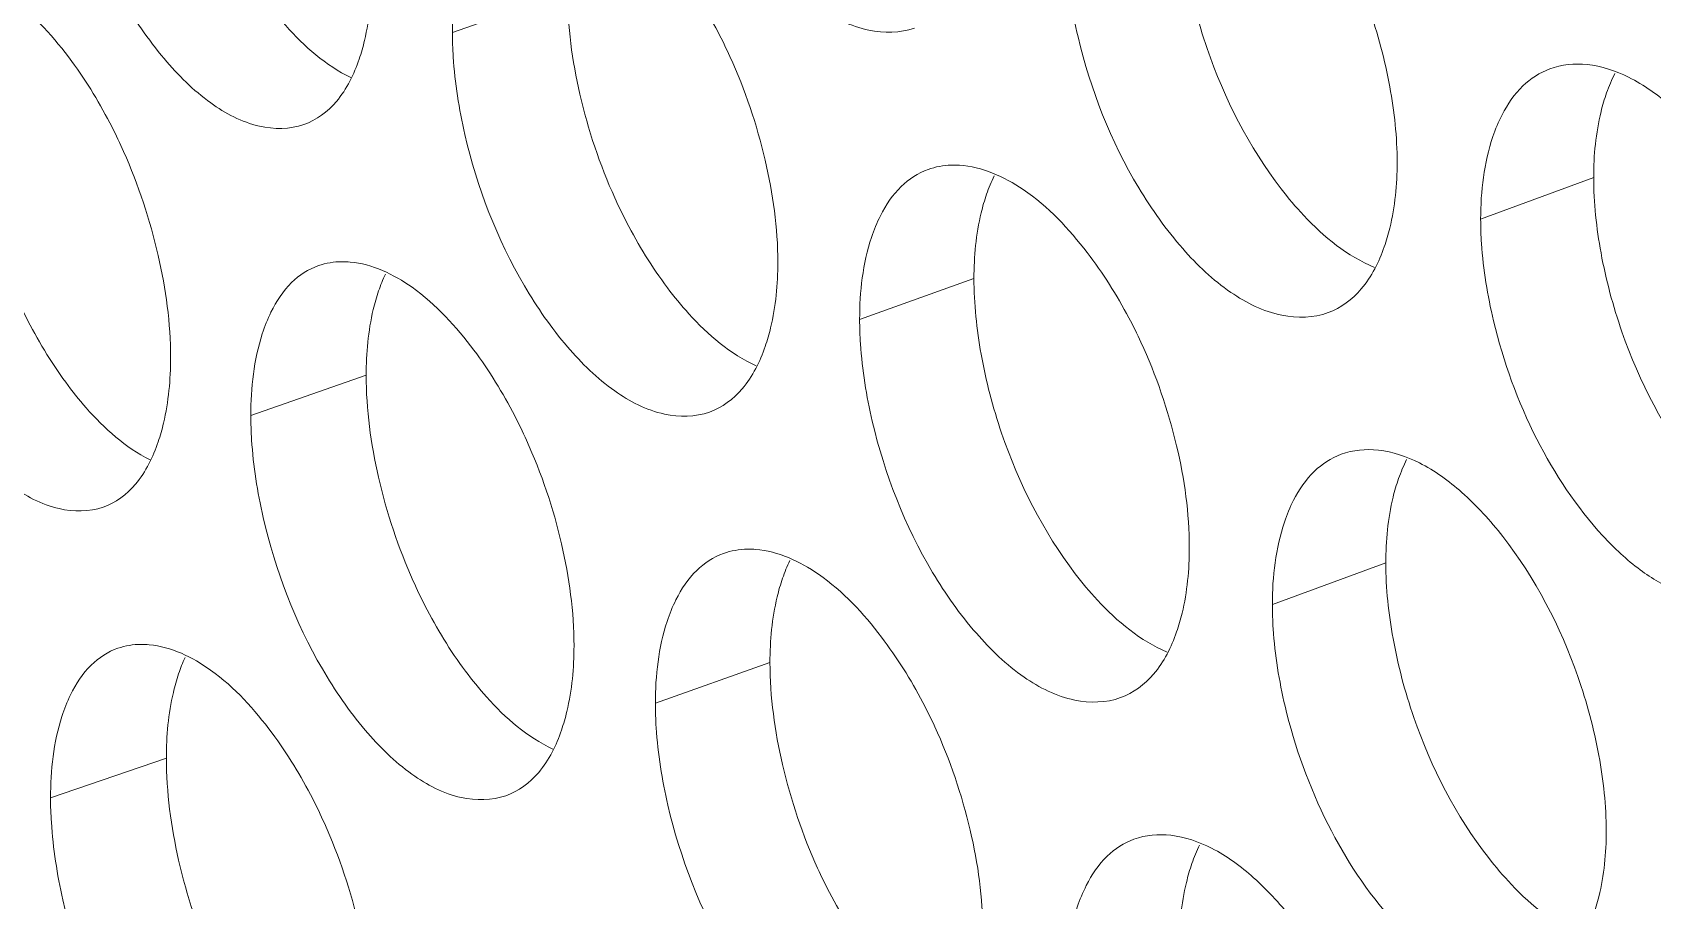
# Model space of a CAD drawing. Header units: millimetres. Extents: x 1177 to 4147, y 93 to 2194.
# Drawn here: x 2517.18 to 2529.28, y 757.48 to 763.96 of the extents above; entities that cross this region are included whole.
import ezdxf

# ---------------------------------------------------------------- set-up
doc = ezdxf.new("R2010")
doc.units = ezdxf.units.MM
doc.header["$LTSCALE"] = 0.1
doc.layers.get('0').update_dxf_attribs({"lineweight": 13})
doc.layers.add('标注', color=251, linetype='Continuous', lineweight=9)

# ---------------------------------------------------------------- blocks, each defined once
blk = doc.blocks.new('02')
at = {"layer": '标注'}
for p, q in [((4370.81, 683.075), (4369.582, 682.644)), ((4381.761, 681.097), (4380.555, 680.652)), ((4375.148, 680.018), (4373.928, 679.582)), ((4368.662, 678.986), (4367.431, 678.557)), ((4379.543, 676.983), (4378.332, 676.54)), ((4372.971, 675.919), (4371.748, 675.485)), ((4366.53, 674.901), (4365.294, 674.476)), ((4366.53, 674.901), (4365.294, 674.476))]:
    blk.add_line(p, q, dxfattribs=at)
for points, knots in [([(4365.426, 684.637), (4365.554, 684.073), (4365.859, 683.267), (4366.464, 682.379), (4366.817, 682.026), (4367.003, 681.893)], [0, 0, 0, 0, 0.539686, 0.787091, 1, 1, 1, 1]), ([(4379.664, 681.257), (4379.664, 681.527), (4379.603, 682.088), (4379.312, 683.177), (4378.913, 683.955), (4378.566, 684.402)], [0, 0, 0, 0, 0.240077, 0.497775, 1, 1, 1, 1]), ([(4377.338, 684.123), (4377.338, 683.853), (4377.398, 683.291), (4377.685, 682.202), (4378.082, 681.423), (4378.426, 680.975)], [0, 0, 0, 0, 0.240288, 0.498123, 1, 1, 1, 1]), ([(4369.8, 683.747), (4369.763, 683.672), (4369.624, 683.321), (4369.582, 682.937), (4369.582, 682.644)], [0, 0, 0, 0, 0.220019, 1, 1, 1, 1]), ([(4376.123, 683.683), (4376.123, 683.596), (4376.136, 683.231), (4376.195, 682.867), (4376.259, 682.596)], [0, 0, 0, 0, 0.237616, 1, 1, 1, 1]), ([(4365.52, 682.335), (4365.334, 682.586), (4364.97, 683.001), (4364.453, 683.259), (4364.219, 683.281)], [0, 0, 0, 0, 0.570761, 1, 1, 1, 1]), ([(4372.544, 682.387), (4372.504, 682.474), (4372.341, 682.808), (4372.144, 683.126), (4371.978, 683.345)], [0, 0, 0, 0, 0.259142, 1, 1, 1, 1]), ([(4368.587, 682.36), (4368.61, 682.425), (4368.692, 682.718), (4368.72, 683.024), (4368.72, 683.259)], [0, 0, 0, 0, 0.227498, 1, 1, 1, 1]), ([(4367.582, 682.991), (4367.652, 682.897), (4367.911, 682.576), (4368.231, 682.29), (4368.498, 682.163)], [0, 0, 0, 0, 0.283571, 1, 1, 1, 1]), ([(4370.81, 683.075), (4370.81, 682.709), (4370.914, 681.954), (4371.155, 681.233), (4371.315, 680.878)], [0, 0, 0, 0, 0.484109, 1, 1, 1, 1]), ([(4373.491, 682.914), (4373.652, 682.801), (4373.979, 682.631), (4374.36, 682.637), (4374.512, 682.691)], [0, 0, 0, 0, 0.547725, 1, 1, 1, 1]), ([(4369.582, 682.644), (4369.582, 682.557), (4369.595, 682.191), (4369.653, 681.827), (4369.716, 681.555)], [0, 0, 0, 0, 0.237546, 1, 1, 1, 1]), ([(4376.259, 682.596), (4376.391, 682.032), (4376.708, 681.228), (4377.334, 680.349), (4377.698, 680.001), (4377.889, 679.87)], [0, 0, 0, 0, 0.537696, 0.785444, 1, 1, 1, 1]), ([(4366.074, 681.372), (4366.035, 681.46), (4365.876, 681.795), (4365.683, 682.114), (4365.52, 682.335)], [0, 0, 0, 0, 0.25941, 1, 1, 1, 1]), ([(4367.997, 681.661), (4368.131, 681.708), (4368.395, 681.908), (4368.532, 682.198), (4368.587, 682.36)], [0, 0, 0, 0, 0.454353, 1, 1, 1, 1]), ([(4373.055, 680.192), (4373.055, 680.558), (4372.949, 681.312), (4372.706, 682.032), (4372.544, 682.387)], [0, 0, 0, 0, 0.483934, 1, 1, 1, 1]), ([(4381.292, 682.255), (4381.185, 682.215), (4380.978, 682.08), (4380.841, 681.877), (4380.783, 681.764)], [0, 0, 0, 0, 0.471808, 1, 1, 1, 1]), ([(4383.03, 681.382), (4382.897, 681.551), (4382.626, 681.848), (4382.173, 682.174), (4381.717, 682.329), (4381.417, 682.301), (4381.292, 682.255)], [0, 0, 0, 0, 0.312757, 0.580674, 0.804664, 1, 1, 1, 1]), ([(4367.003, 681.893), (4367.159, 681.78), (4367.475, 681.609), (4367.848, 681.609), (4367.997, 681.661)], [0, 0, 0, 0, 0.549192, 1, 1, 1, 1]), ([(4381.899, 681.999), (4381.876, 681.933), (4381.79, 681.64), (4381.761, 681.333), (4381.761, 681.097)], [0, 0, 0, 0, 0.228275, 1, 1, 1, 1]), ([(4380.783, 681.764), (4380.745, 681.69), (4380.599, 681.336), (4380.555, 680.948), (4380.555, 680.652)], [0, 0, 0, 0, 0.220876, 1, 1, 1, 1]), ([(4369.716, 681.555), (4369.845, 680.991), (4370.155, 680.186), (4370.769, 679.302), (4371.126, 678.951), (4371.314, 678.818)], [0, 0, 0, 0, 0.53889, 0.786432, 1, 1, 1, 1]), ([(4366.575, 679.174), (4366.575, 679.54), (4366.471, 680.295), (4366.233, 681.016), (4366.074, 681.372)], [0, 0, 0, 0, 0.484049, 1, 1, 1, 1]), ([(4374.992, 681.227), (4374.963, 681.229), (4374.85, 681.23), (4374.737, 681.21), (4374.658, 681.182)], [0, 0, 0, 0, 0.257824, 1, 1, 1, 1]), ([(4376.356, 680.295), (4376.161, 680.548), (4375.776, 680.966), (4375.235, 681.212), (4374.992, 681.227)], [0, 0, 0, 0, 0.568444, 1, 1, 1, 1]), ([(4379.527, 680.356), (4379.55, 680.422), (4379.635, 680.714), (4379.664, 681.022), (4379.664, 681.257)], [0, 0, 0, 0, 0.22821, 1, 1, 1, 1]), ([(4374.658, 681.182), (4374.552, 681.143), (4374.343, 681.007), (4374.208, 680.802), (4374.15, 680.688)], [0, 0, 0, 0, 0.469738, 1, 1, 1, 1]), ([(4381.761, 681.097), (4381.761, 680.827), (4381.822, 680.266), (4382.113, 679.178), (4382.515, 678.4), (4382.864, 677.955)], [0, 0, 0, 0, 0.240142, 0.497822, 1, 1, 1, 1]), ([(4371.315, 680.878), (4371.355, 680.791), (4371.516, 680.457), (4371.712, 680.139), (4371.877, 679.92)], [0, 0, 0, 0, 0.259253, 1, 1, 1, 1]), ([(4375.283, 680.919), (4375.26, 680.853), (4375.176, 680.56), (4375.148, 680.253), (4375.148, 680.018)], [0, 0, 0, 0, 0.227846, 1, 1, 1, 1]), ([(4378.426, 680.975), (4378.502, 680.877), (4378.782, 680.544), (4379.133, 680.254), (4379.423, 680.137)], [0, 0, 0, 0, 0.28439, 1, 1, 1, 1]), ([(4374.15, 680.688), (4374.113, 680.614), (4373.971, 680.262), (4373.928, 679.876), (4373.928, 679.582)], [0, 0, 0, 0, 0.220347, 1, 1, 1, 1]), ([(4380.555, 680.652), (4380.555, 680.565), (4380.568, 680.199), (4380.628, 679.836), (4380.692, 679.565)], [0, 0, 0, 0, 0.237664, 1, 1, 1, 1]), ([(4378.928, 679.654), (4379.064, 679.704), (4379.328, 679.905), (4379.47, 680.195), (4379.527, 680.356)], [0, 0, 0, 0, 0.458276, 1, 1, 1, 1]), ([(4368.492, 680.194), (4368.463, 680.196), (4368.349, 680.201), (4368.233, 680.183), (4368.153, 680.155)], [0, 0, 0, 0, 0.258663, 1, 1, 1, 1]), ([(4369.811, 679.254), (4369.623, 679.504), (4369.252, 679.919), (4368.729, 680.173), (4368.492, 680.194)], [0, 0, 0, 0, 0.569371, 1, 1, 1, 1]), ([(4372.92, 679.293), (4372.943, 679.358), (4373.026, 679.651), (4373.055, 679.958), (4373.055, 680.192)], [0, 0, 0, 0, 0.227782, 1, 1, 1, 1]), ([(4376.929, 679.339), (4376.889, 679.426), (4376.724, 679.759), (4376.524, 680.076), (4376.356, 680.295)], [0, 0, 0, 0, 0.258962, 1, 1, 1, 1]), ([(4368.153, 680.155), (4368.046, 680.118), (4367.837, 679.98), (4367.703, 679.773), (4367.646, 679.658)], [0, 0, 0, 0, 0.467496, 1, 1, 1, 1]), ([(4375.148, 680.018), (4375.148, 679.748), (4375.207, 679.187), (4375.492, 678.097), (4375.886, 677.317), (4376.229, 676.868)], [0, 0, 0, 0, 0.240361, 0.498273, 1, 1, 1, 1]), ([(4364.907, 679.872), (4364.945, 679.784), (4365.103, 679.45), (4365.295, 679.131), (4365.457, 678.91)], [0, 0, 0, 0, 0.259522, 1, 1, 1, 1]), ([(4368.795, 679.885), (4368.772, 679.82), (4368.69, 679.527), (4368.662, 679.22), (4368.662, 678.986)], [0, 0, 0, 0, 0.227421, 1, 1, 1, 1]), ([(4371.877, 679.92), (4371.949, 679.824), (4372.216, 679.498), (4372.548, 679.21), (4372.825, 679.086)], [0, 0, 0, 0, 0.283932, 1, 1, 1, 1]), ([(4377.889, 679.87), (4378.053, 679.758), (4378.387, 679.589), (4378.773, 679.597), (4378.928, 679.654)], [0, 0, 0, 0, 0.54679, 1, 1, 1, 1]), ([(4367.646, 679.658), (4367.61, 679.584), (4367.472, 679.233), (4367.431, 678.85), (4367.431, 678.557)], [0, 0, 0, 0, 0.219864, 1, 1, 1, 1]), ([(4373.928, 679.582), (4373.928, 679.495), (4373.941, 679.129), (4374, 678.765), (4374.063, 678.494)], [0, 0, 0, 0, 0.237593, 1, 1, 1, 1]), ([(4380.692, 679.565), (4380.796, 679.13), (4381.094, 678.31), (4381.677, 677.427), (4382.226, 676.909), (4382.631, 676.667), (4383.031, 676.563), (4383.289, 676.596), (4383.401, 676.638)], [0, 0, 0, 0, 0.308628, 0.595689, 0.719688, 0.826459, 0.91799, 1, 1, 1, 1]), ([(4372.326, 678.593), (4372.461, 678.641), (4372.725, 678.841), (4372.864, 679.132), (4372.92, 679.293)], [0, 0, 0, 0, 0.455957, 1, 1, 1, 1]), ([(4377.446, 677.147), (4377.446, 677.512), (4377.339, 678.266), (4377.093, 678.985), (4376.929, 679.339)], [0, 0, 0, 0, 0.483858, 1, 1, 1, 1]), ([(4366.443, 678.276), (4366.465, 678.341), (4366.547, 678.634), (4366.575, 678.94), (4366.575, 679.174)], [0, 0, 0, 0, 0.227356, 1, 1, 1, 1]), ([(4370.373, 678.293), (4370.333, 678.381), (4370.172, 678.715), (4369.976, 679.033), (4369.811, 679.254)], [0, 0, 0, 0, 0.259231, 1, 1, 1, 1]), ([(4368.662, 678.986), (4368.662, 678.62), (4368.766, 677.865), (4369.005, 677.143), (4369.165, 676.788)], [0, 0, 0, 0, 0.484147, 1, 1, 1, 1]), ([(4365.457, 678.91), (4365.525, 678.816), (4365.779, 678.497), (4366.093, 678.213), (4366.356, 678.084)], [0, 0, 0, 0, 0.283373, 1, 1, 1, 1]), ([(4371.314, 678.818), (4371.473, 678.706), (4371.797, 678.536), (4372.175, 678.539), (4372.326, 678.593)], [0, 0, 0, 0, 0.548205, 1, 1, 1, 1]), ([(4367.431, 678.557), (4367.431, 678.47), (4367.444, 678.104), (4367.501, 677.741), (4367.563, 677.469)], [0, 0, 0, 0, 0.237523, 1, 1, 1, 1]), ([(4374.063, 678.494), (4374.195, 677.93), (4374.509, 677.126), (4375.131, 676.245), (4375.493, 675.896), (4375.683, 675.764)], [0, 0, 0, 0, 0.538094, 0.785773, 1, 1, 1, 1]), ([(4365.854, 677.577), (4365.988, 677.624), (4366.251, 677.824), (4366.388, 678.114), (4366.443, 678.276)], [0, 0, 0, 0, 0.453533, 1, 1, 1, 1]), ([(4370.88, 676.098), (4370.88, 676.463), (4370.775, 677.218), (4370.534, 677.939), (4370.373, 678.293)], [0, 0, 0, 0, 0.483972, 1, 1, 1, 1]), ([(4379.066, 678.142), (4378.96, 678.103), (4378.752, 677.967), (4378.616, 677.764), (4378.558, 677.651)], [0, 0, 0, 0, 0.471136, 1, 1, 1, 1]), ([(4380.791, 677.265), (4380.659, 677.433), (4380.391, 677.73), (4379.941, 678.058), (4379.489, 678.214), (4379.191, 678.188), (4379.066, 678.142)], [0, 0, 0, 0, 0.313314, 0.581411, 0.805175, 1, 1, 1, 1]), ([(4364.869, 677.812), (4365.023, 677.7), (4365.337, 677.528), (4365.706, 677.526), (4365.854, 677.577)], [0, 0, 0, 0, 0.549699, 1, 1, 1, 1]), ([(4379.679, 677.883), (4379.656, 677.818), (4379.571, 677.525), (4379.543, 677.218), (4379.543, 676.983)], [0, 0, 0, 0, 0.228131, 1, 1, 1, 1]), ([(4378.558, 677.651), (4378.52, 677.576), (4378.376, 677.223), (4378.332, 676.836), (4378.332, 676.54)], [0, 0, 0, 0, 0.220694, 1, 1, 1, 1]), ([(4367.563, 677.469), (4367.692, 676.905), (4368, 676.099), (4368.609, 675.213), (4368.965, 674.861), (4369.151, 674.728)], [0, 0, 0, 0, 0.539288, 0.786761, 1, 1, 1, 1]), ([(4381.895, 674.122), (4381.895, 674.392), (4381.834, 674.953), (4381.542, 676.041), (4381.139, 676.819), (4380.791, 677.265)], [0, 0, 0, 0, 0.240004, 0.497624, 1, 1, 1, 1]), ([(4372.475, 677.084), (4372.369, 677.046), (4372.16, 676.91), (4372.025, 676.704), (4371.968, 676.59)], [0, 0, 0, 0, 0.469011, 1, 1, 1, 1]), ([(4372.82, 677.127), (4372.79, 677.129), (4372.674, 677.133), (4372.557, 677.113), (4372.475, 677.084)], [0, 0, 0, 0, 0.258462, 1, 1, 1, 1]), ([(4374.16, 676.192), (4373.969, 676.444), (4373.59, 676.858), (4373.059, 677.108), (4372.82, 677.127)], [0, 0, 0, 0, 0.568222, 1, 1, 1, 1]), ([(4377.31, 676.247), (4377.333, 676.312), (4377.418, 676.605), (4377.446, 676.912), (4377.446, 677.147)], [0, 0, 0, 0, 0.228067, 1, 1, 1, 1]), ([(4379.543, 676.983), (4379.543, 676.712), (4379.603, 676.151), (4379.892, 675.062), (4380.291, 674.284), (4380.638, 673.838)], [0, 0, 0, 0, 0.240215, 0.497973, 1, 1, 1, 1]), ([(4369.165, 676.788), (4369.204, 676.7), (4369.364, 676.366), (4369.558, 676.048), (4369.722, 675.828)], [0, 0, 0, 0, 0.259343, 1, 1, 1, 1]), ([(4373.106, 676.819), (4373.083, 676.754), (4372.999, 676.461), (4372.971, 676.154), (4372.971, 675.919)], [0, 0, 0, 0, 0.227704, 1, 1, 1, 1]), ([(4376.229, 676.868), (4376.303, 676.771), (4376.579, 676.44), (4376.924, 676.151), (4377.209, 676.031)], [0, 0, 0, 0, 0.284248, 1, 1, 1, 1]), ([(4371.968, 676.59), (4371.931, 676.516), (4371.791, 676.164), (4371.748, 675.779), (4371.748, 675.485)], [0, 0, 0, 0, 0.22018, 1, 1, 1, 1]), ([(4378.332, 676.54), (4378.332, 676.453), (4378.345, 676.087), (4378.404, 675.724), (4378.468, 675.453)], [0, 0, 0, 0, 0.23764, 1, 1, 1, 1]), ([(4374.73, 675.235), (4374.689, 675.323), (4374.525, 675.656), (4374.327, 675.973), (4374.16, 676.192)], [0, 0, 0, 0, 0.259052, 1, 1, 1, 1]), ([(4376.713, 675.545), (4376.848, 675.594), (4377.113, 675.795), (4377.254, 676.085), (4377.31, 676.247)], [0, 0, 0, 0, 0.457514, 1, 1, 1, 1]), ([(4366.013, 676.072), (4365.907, 676.036), (4365.697, 675.898), (4365.563, 675.69), (4365.507, 675.575)], [0, 0, 0, 0, 0.466707, 1, 1, 1, 1]), ([(4366.013, 676.072), (4365.907, 676.036), (4365.697, 675.898), (4365.563, 675.69), (4365.507, 675.575)], [0, 0, 0, 0, 0.466707, 1, 1, 1, 1]), ([(4366.348, 676.11), (4366.319, 676.113), (4366.207, 676.118), (4366.092, 676.1), (4366.013, 676.072)], [0, 0, 0, 0, 0.258691, 1, 1, 1, 1]), ([(4366.348, 676.11), (4366.319, 676.113), (4366.207, 676.118), (4366.092, 676.1), (4366.013, 676.072)], [0, 0, 0, 0, 0.258691, 1, 1, 1, 1]), ([(4367.658, 675.167), (4367.471, 675.418), (4367.104, 675.832), (4366.583, 676.088), (4366.348, 676.11)], [0, 0, 0, 0, 0.570063, 1, 1, 1, 1]), ([(4367.658, 675.167), (4367.471, 675.418), (4367.104, 675.832), (4366.583, 676.088), (4366.348, 676.11)], [0, 0, 0, 0, 0.570063, 1, 1, 1, 1]), ([(4370.746, 675.199), (4370.769, 675.264), (4370.852, 675.557), (4370.88, 675.863), (4370.88, 676.098)], [0, 0, 0, 0, 0.227639, 1, 1, 1, 1]), ([(4372.971, 675.919), (4372.971, 675.554), (4373.077, 674.798), (4373.319, 674.078), (4373.48, 673.724)], [0, 0, 0, 0, 0.484071, 1, 1, 1, 1]), ([(4366.661, 675.8), (4366.639, 675.735), (4366.557, 675.442), (4366.53, 675.136), (4366.53, 674.901)], [0, 0, 0, 0, 0.22728, 1, 1, 1, 1]), ([(4366.661, 675.8), (4366.639, 675.735), (4366.557, 675.442), (4366.53, 675.136), (4366.53, 674.901)], [0, 0, 0, 0, 0.22728, 1, 1, 1, 1]), ([(4369.722, 675.828), (4369.793, 675.733), (4370.056, 675.409), (4370.382, 675.122), (4370.654, 674.997)], [0, 0, 0, 0, 0.283758, 1, 1, 1, 1]), ([(4375.683, 675.764), (4375.845, 675.652), (4376.176, 675.483), (4376.559, 675.489), (4376.713, 675.545)], [0, 0, 0, 0, 0.547253, 1, 1, 1, 1]), ([(4365.507, 675.575), (4365.471, 675.501), (4365.335, 675.15), (4365.294, 674.769), (4365.294, 674.476)], [0, 0, 0, 0, 0.219714, 1, 1, 1, 1]), ([(4365.507, 675.575), (4365.471, 675.501), (4365.335, 675.15), (4365.294, 674.769), (4365.294, 674.476)], [0, 0, 0, 0, 0.219714, 1, 1, 1, 1]), ([(4371.748, 675.485), (4371.748, 675.398), (4371.761, 675.032), (4371.819, 674.669), (4371.882, 674.397)], [0, 0, 0, 0, 0.237569, 1, 1, 1, 1]), ([(4378.468, 675.453), (4378.572, 675.018), (4378.867, 674.198), (4379.445, 673.315), (4379.99, 672.795), (4380.392, 672.551), (4380.79, 672.445), (4381.046, 672.478), (4381.157, 672.519)], [0, 0, 0, 0, 0.309142, 0.59647, 0.720459, 0.827093, 0.918352, 1, 1, 1, 1]), ([(4368.216, 674.205), (4368.177, 674.293), (4368.016, 674.627), (4367.822, 674.946), (4367.658, 675.167)], [0, 0, 0, 0, 0.259321, 1, 1, 1, 1]), ([(4368.216, 674.205), (4368.177, 674.293), (4368.016, 674.627), (4367.822, 674.946), (4367.658, 675.167)], [0, 0, 0, 0, 0.259321, 1, 1, 1, 1]), ([(4370.154, 674.499), (4370.289, 674.547), (4370.553, 674.747), (4370.691, 675.037), (4370.746, 675.199)], [0, 0, 0, 0, 0.455161, 1, 1, 1, 1]), ([(4375.243, 673.042), (4375.243, 673.407), (4375.137, 674.162), (4374.892, 674.881), (4374.73, 675.235)], [0, 0, 0, 0, 0.483896, 1, 1, 1, 1]), ([(4366.53, 674.901), (4366.53, 674.536), (4366.633, 673.78), (4366.87, 673.058), (4367.028, 672.702)], [0, 0, 0, 0, 0.484186, 1, 1, 1, 1]), ([(4366.53, 674.901), (4366.53, 674.536), (4366.633, 673.78), (4366.87, 673.058), (4367.028, 672.702)], [0, 0, 0, 0, 0.484186, 1, 1, 1, 1]), ([(4369.151, 674.728), (4369.309, 674.615), (4369.629, 674.445), (4370.004, 674.446), (4370.154, 674.499)], [0, 0, 0, 0, 0.548694, 1, 1, 1, 1]), ([(4365.294, 674.476), (4365.294, 674.389), (4365.307, 674.023), (4365.364, 673.659), (4365.426, 673.387)], [0, 0, 0, 0, 0.237501, 1, 1, 1, 1]), ([(4365.294, 674.476), (4365.294, 674.389), (4365.307, 674.023), (4365.364, 673.659), (4365.426, 673.387)], [0, 0, 0, 0, 0.237501, 1, 1, 1, 1]), ([(4371.882, 674.397), (4372.013, 673.833), (4372.325, 673.029), (4372.943, 672.146), (4373.303, 671.795), (4373.491, 671.664)], [0, 0, 0, 0, 0.538492, 0.786102, 1, 1, 1, 1]), ([(4368.72, 672.009), (4368.72, 672.374), (4368.616, 673.129), (4368.376, 673.85), (4368.216, 674.205)], [0, 0, 0, 0, 0.484011, 1, 1, 1, 1]), ([(4368.72, 672.009), (4368.72, 672.374), (4368.616, 673.129), (4368.376, 673.85), (4368.216, 674.205)], [0, 0, 0, 0, 0.484011, 1, 1, 1, 1]), ([(4381.757, 673.221), (4381.78, 673.287), (4381.866, 673.579), (4381.895, 673.887), (4381.895, 674.122)], [0, 0, 0, 0, 0.228354, 1, 1, 1, 1]), ([(4376.855, 674.034), (4376.749, 673.996), (4376.54, 673.859), (4376.404, 673.655), (4376.347, 673.542)], [0, 0, 0, 0, 0.470447, 1, 1, 1, 1]), ([(4378.566, 673.152), (4378.435, 673.321), (4378.17, 673.618), (4377.724, 673.946), (4377.275, 674.104), (4376.979, 674.079), (4376.855, 674.034)], [0, 0, 0, 0, 0.313876, 0.582158, 0.805693, 1, 1, 1, 1]), ([(4377.474, 673.774), (4377.451, 673.708), (4377.366, 673.415), (4377.338, 673.108), (4377.338, 672.873)], [0, 0, 0, 0, 0.227989, 1, 1, 1, 1]), ([(4380.638, 673.838), (4380.715, 673.738), (4381, 673.404), (4381.357, 673.112), (4381.651, 672.997)], [0, 0, 0, 0, 0.28452, 1, 1, 1, 1]), ([(4373.48, 673.724), (4373.52, 673.636), (4373.683, 673.303), (4373.88, 672.985), (4374.046, 672.766)], [0, 0, 0, 0, 0.259163, 1, 1, 1, 1]), ([(4376.347, 673.542), (4376.309, 673.467), (4376.166, 673.115), (4376.123, 672.729), (4376.123, 672.433)], [0, 0, 0, 0, 0.220518, 1, 1, 1, 1]), ([(4365.426, 673.387), (4365.554, 672.823), (4365.859, 672.017), (4366.464, 671.129), (4366.817, 670.776), (4367.003, 670.643)], [0, 0, 0, 0, 0.539686, 0.787091, 1, 1, 1, 1]), ([(4365.426, 673.387), (4365.554, 672.823), (4365.859, 672.017), (4366.464, 671.129), (4366.817, 670.776), (4367.003, 670.643)], [0, 0, 0, 0, 0.539686, 0.787091, 1, 1, 1, 1])]:
    blk.add_open_spline(points, degree=3, knots=knots, dxfattribs=at)
for points in [[(4381.987, 682.206), (4381.953, 682.139), (4381.924, 682.069), (4381.899, 681.999)], [(4375.363, 681.112), (4375.332, 681.05), (4375.305, 680.985), (4375.283, 680.919)], [(4368.867, 680.065), (4368.839, 680.006), (4368.816, 679.946), (4368.795, 679.885)], [(4379.765, 678.086), (4379.732, 678.021), (4379.704, 677.953), (4379.679, 677.883)], [(4373.183, 677.008), (4373.153, 676.947), (4373.128, 676.883), (4373.106, 676.819)], [(4366.73, 675.975), (4366.704, 675.918), (4366.681, 675.86), (4366.661, 675.8)], [(4366.73, 675.975), (4366.704, 675.918), (4366.681, 675.86), (4366.661, 675.8)], [(4377.556, 673.972), (4377.525, 673.908), (4377.497, 673.841), (4377.474, 673.774)]]:
    blk.add_open_spline(points, degree=3, dxfattribs=at)

msp = doc.modelspace()

# ---------------------------------------------------------------- block references
at = {"xscale": 0.7, "yscale": 0.7, "zscale": 0.7}
msp.add_blockref('02', (-538.391, 286.112), dxfattribs=at)

doc.saveas('drawing.dxf')
